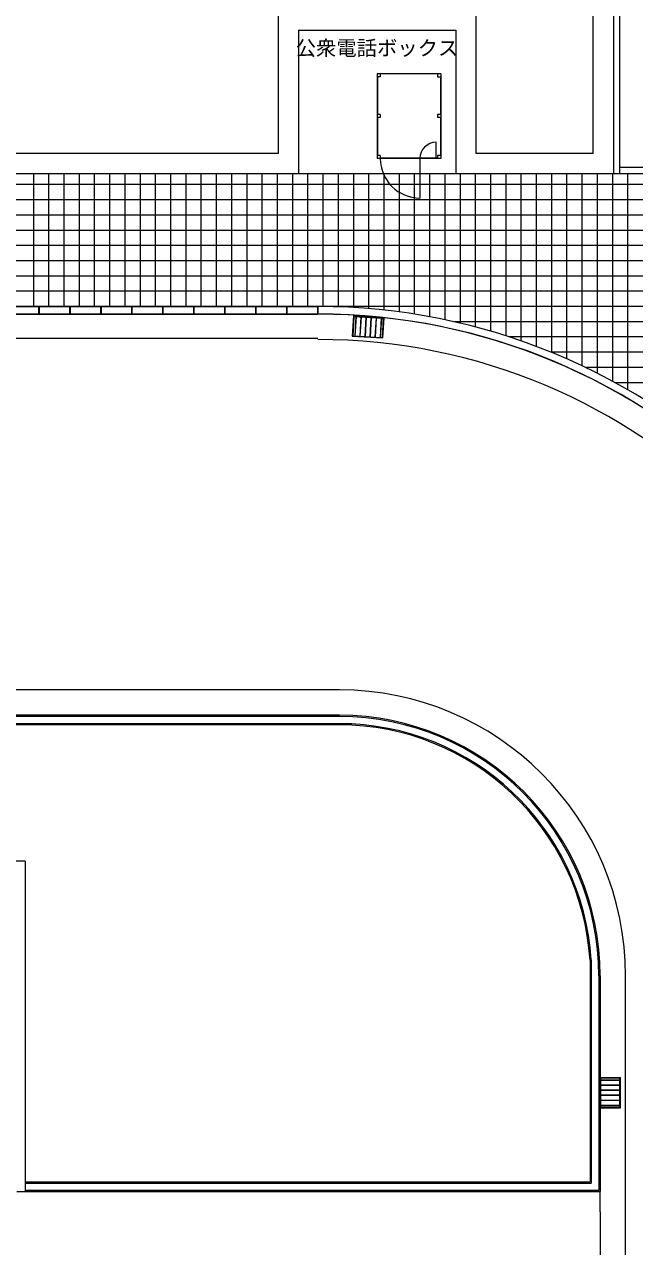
# Model space of a CAD drawing. Units: millimetres at full size, sheet at 1:200; details may follow other scales. Extents: x -96239 to 62349, y -170536 to 17264.
# Drawn here: x -63312 to -51299, y -106893 to -82826 of the extents above; entities that cross this region are included whole.
import ezdxf
from ezdxf.enums import TextEntityAlignment as Align

# ---------------------------------------------------------------- set-up
doc = ezdxf.new("R2010")
doc.units = ezdxf.units.MM
doc.header["$LTSCALE"] = 200
doc.layers.add('0-9_外景', color=7, linetype='Continuous', lineweight=9)
doc.layers.add('0-C_タイル・側溝', color=7, linetype='Continuous', lineweight=9)
doc.layers.add('0-E_屋外名', color=7, linetype='Continuous')
doc.styles.add('・', font='')
doc.styles.get('・').set_extended_font_data('・')

msp = doc.modelspace()

# ---------------------------------------------------------------- linework, layer by layer
at = {"layer": '0-9_外景'}
for p, q in [((-51596.1, 1363.8), (-51596.1, -85766.2)), ((-51716.1, -37181.3), (-51716.1, -85766.2)), ((-52116.1, -85366.2), (-52116.1, -68486.2)), ((-58316.1, -82536.2), (-58316.1, -85366.2)), ((-54416.1, -85366.2), (-54416.1, -82536.2)), ((-57916.1, -82936.2), (-54816.1, -82936.2)), ((-54816.1, -82936.2), (-54816.1, -85766.2)), ((-55116.1, -83796.2), (-56366.1, -83796.2)), ((-56366.1, -83796.2), (-56366.1, -85466.2)), ((-56361.1, -83856.2), (-56361.1, -84601.2)), ((-55176.1, -83801.2), (-56306.1, -83801.2)), ((-55176.1, -83796.2), (-55176.1, -83856.2)), ((-55176.1, -83856.2), (-55116.1, -83856.2)), ((-55121.1, -83856.2), (-55121.1, -84601.2)), ((-55116.1, -83796.2), (-55116.1, -85466.2)), ((-56306.1, -84601.2), (-56366.1, -84601.2)), ((-56306.1, -84661.2), (-56366.1, -84661.2)), ((-56361.1, -84661.2), (-56361.1, -85406.2)), ((-56306.1, -84601.2), (-56306.1, -84661.2)), ((-55176.1, -84601.2), (-55176.1, -84661.2)), ((-55116.1, -84601.2), (-55176.1, -84601.2)), ((-55116.1, -84661.2), (-55176.1, -84661.2)), ((-55121.1, -84661.2), (-55121.1, -85406.2)), ((-58316.1, -85366.2), (-82797.4, -85366.2)), ((-56306.1, -85406.2), (-56366.1, -85406.2)), ((-56306.1, -85406.2), (-56306.1, -85466.2)), ((-55176.1, -85406.2), (-55176.1, -85466.2)), ((-55116.1, -85406.2), (-55176.1, -85406.2)), ((-52116.1, -85366.2), (-54416.1, -85366.2)), ((-55176.1, -85461.2), (-56306.1, -85461.2)), ((-56276.1, -85466.2), (-56276.1, -85461.2)), ((-55556.1, -85466.2), (-55556.1, -85461.2)), ((-55526.1, -85466.2), (-55526.1, -85461.2)), ((-55496.1, -85466.2), (-55496.1, -85461.2)), ((-55206.1, -85466.2), (-55206.1, -85461.2)), ((-46216.1, -85646.2), (-51596.1, -85646.2)), ((-57916.1, -85766.2), (-83264.1, -85766.2)), ((-46216.1, -85766.2), (-54816.1, -85766.2)), ((-63634.9, -88381.2), (-63034.9, -88381.2)), ((-63634.9, -88531.2), (-63034.9, -88531.2)), ((-63034.9, -88381.2), (-63034.9, -88531.2)), ((-63034.9, -88381.2), (-63034.8, -88381.2)), ((-63034.9, -88381.2), (-63024.8, -88381.2)), ((-63034.8, -88381.2), (-63034.8, -88531.2)), ((-63034.8, -88531.2), (-63024.8, -88531.2)), ((-63024.8, -88381.2), (-62424.8, -88381.2)), ((-63024.8, -88381.2), (-63024.8, -88531.2)), ((-63024.8, -88531.2), (-62424.8, -88531.2)), ((-62424.8, -88381.2), (-62424.8, -88531.2)), ((-62424.8, -88381.2), (-62424.7, -88381.2)), ((-62424.8, -88381.2), (-62414.7, -88381.2)), ((-62424.7, -88381.2), (-62424.7, -88531.2)), ((-62424.7, -88531.2), (-62414.7, -88531.2)), ((-62414.7, -88381.2), (-61814.7, -88381.2)), ((-61814.8, -88381.2), (-61814.7, -88381.2)), ((-61814.8, -88381.2), (-61804.7, -88381.2)), ((-61814.7, -88381.2), (-61814.7, -88531.2)), ((-61814.7, -88531.2), (-61804.7, -88531.2)), ((-61804.7, -88381.2), (-61204.7, -88381.2)), ((-61804.7, -88381.2), (-61804.7, -88531.2)), ((-61804.7, -88531.2), (-61204.7, -88531.2)), ((-61204.7, -88381.2), (-61204.7, -88531.2)), ((-61204.7, -88381.2), (-61204.6, -88381.2)), ((-61204.7, -88381.2), (-61194.6, -88381.2)), ((-61204.6, -88381.2), (-61204.6, -88531.2)), ((-61204.6, -88531.2), (-61194.6, -88531.2)), ((-61194.6, -88381.2), (-60594.6, -88381.2)), ((-61194.6, -88381.2), (-61194.6, -88531.2)), ((-61194.6, -88531.2), (-60594.6, -88531.2)), ((-60594.6, -88381.2), (-60594.6, -88531.2)), ((-60594.6, -88381.2), (-60594.4, -88381.2)), ((-60594.6, -88381.2), (-60584.4, -88381.2)), ((-60594.4, -88381.2), (-60594.4, -88531.2)), ((-60594.4, -88531.2), (-60584.4, -88531.2)), ((-60584.4, -88381.2), (-59984.4, -88381.2)), ((-60584.4, -88381.2), (-60584.4, -88531.2)), ((-60584.4, -88531.2), (-59984.4, -88531.2)), ((-59984.4, -88381.2), (-59984.4, -88531.2)), ((-59984.4, -88381.2), (-59984.3, -88381.2)), ((-59984.4, -88381.2), (-59974.3, -88381.2)), ((-59984.3, -88381.2), (-59984.3, -88531.2)), ((-59984.3, -88531.2), (-59974.3, -88531.2)), ((-59974.3, -88381.2), (-59374.3, -88381.2)), ((-59974.3, -88381.2), (-59974.3, -88531.2)), ((-59974.3, -88531.2), (-59374.3, -88531.2)), ((-59374.3, -88381.2), (-59374.3, -88531.2)), ((-59374.3, -88381.2), (-59374.2, -88381.2)), ((-59374.3, -88381.2), (-59364.2, -88381.2)), ((-59374.2, -88381.2), (-59374.2, -88531.2)), ((-59374.2, -88531.2), (-59364.2, -88531.2)), ((-59364.2, -88381.2), (-58764.2, -88381.2)), ((-59364.2, -88381.2), (-59364.2, -88531.2)), ((-59364.2, -88531.2), (-58764.2, -88531.2)), ((-58764.2, -88381.2), (-58764.2, -88531.2)), ((-58764.2, -88381.2), (-58764.1, -88381.2)), ((-58764.2, -88381.2), (-58754.1, -88381.2)), ((-58764.1, -88381.2), (-58764.1, -88531.2)), ((-58764.1, -88531.2), (-58754.1, -88531.2)), ((-58754.1, -88381.2), (-58154.1, -88381.2)), ((-58754.1, -88381.2), (-58754.1, -88531.2)), ((-58754.1, -88531.2), (-58154.1, -88531.2)), ((-58154.1, -88381.2), (-58154.1, -88531.2)), ((-58154.1, -88381.2), (-58154, -88381.2)), ((-58154.1, -88381.2), (-58144, -88381.2)), ((-58154, -88381.2), (-58154, -88531.2)), ((-58154, -88531.2), (-58144, -88531.2)), ((-58144, -88381.2), (-57544, -88381.2)), ((-58144, -88381.2), (-58144, -88531.2)), ((-58144, -88531.2), (-57544, -88531.2)), ((-57544, -88381.2), (-57544, -88531.2)), ((-57544, -88381.2), (-57543.8, -88381.2)), ((-57544, -88381.2), (-57533.8, -88381.2)), ((-57543.8, -88381.2), (-57543.8, -88531.2)), ((-57543.8, -88531.2), (-57533.8, -88531.2)), ((-57533.8, -88381.2), (-57533.8, -88531.2)), ((-63299.5, -99301.2), (-84967.9, -99301.2)), ((-63299.5, -99301.2), (-63299.5, -105810.5)), ((-52176.6, -101250.6), (-52176.6, -105620.5)), ((-52151.6, -101249.8), (-52151.6, -105645.5)), ((-52001.6, -101564.9), (-52001.6, -105785.5)), ((-51976.6, -101564.9), (-51976.6, -105810.5)), ((-63299.5, -105620.5), (-52176.6, -105620.5)), ((-63299.5, -105645.5), (-52151.6, -105645.5)), ((-63459.5, -105810.5), (-51976.6, -105810.5)), ((-63299.5, -105785.5), (-52001.6, -105785.5))]:
    msp.add_line(p, q, dxfattribs=at)
at = {"layer": '0-9_外景', "color": 4, "lineweight": 5}
for p, q in [((-55206.1, -85461.2), (-55206.1, -85146.2)), ((-55526.1, -85466.2), (-55526.1, -86246.2))]:
    msp.add_line(p, q, dxfattribs=at)
at = {"layer": '0-9_外景'}
for points in [[(-57916.1, -82936.2), (-57916.1, -85766.2), (-83180.9, -85766.2)], [(-56306.1, -83796.2), (-56306.1, -83856.2), (-56366.1, -83856.2)], [(-55116.1, -85466.2), (-55526.8, -85466.2), (-56366.1, -85466.2)], [(-62414.7, -88381.2), (-62414.7, -88531.2), (-61814.7, -88531.2)], [(-57110.3, -96431.2), (-83301.5, -96431.2), (-83477.3, -97817.2)], [(-57110.3, -96456.2), (-83279.5, -96456.2), (-83456, -97848)], [(-57110.3, -96596.2), (-83226.7, -96596.2), (-83396, -97931.2)], [(-57110.3, -96621.2), (-83204.7, -96621.2), (-83374.3, -97959.2)]]:
    msp.add_lwpolyline(points, dxfattribs=at)
at = {"layer": '0-9_外景', "color": 4, "lineweight": 5}
for centre, radius, start, end in [((-55206.1, -85466.2), 320, 90, 180), ((-55526.1, -85466.2), 780, 180, 270)]:
    msp.add_arc(centre, radius, start, end, dxfattribs=at)
at = {"layer": '0-9_外景'}
for centre, radius, start in [((-57533.8, -100556.2), 12175, 359.95413), ((-57533.8, -100556.2), 12025, 359.95413), ((-57110.3, -101564.9), 5133.7, 0), ((-57110.3, -101564.9), 5108.7, 0), ((-57110.3, -101564.9), 4968.7, 3.63569), ((-57110.3, -101564.9), 4943.7, 3.64488)]:
    msp.add_arc(centre, radius, start, 90, dxfattribs=at)
at = {"layer": '0-C_タイル・側溝', "color": 4, "lineweight": 5}
for p, q in [((-46336.1, -85766.2), (-83251.4, -85766.2)), ((-63136.1, -85766.2), (-63136.1, -88381.2)), ((-62836.1, -85766.2), (-62836.1, -88381.2)), ((-62536.1, -85766.2), (-62536.1, -88381.2)), ((-62236.1, -85766.2), (-62236.1, -88381.2)), ((-61936.1, -85766.2), (-61936.1, -88381.2)), ((-61636.1, -85766.2), (-61636.1, -88381.2)), ((-61336.1, -85766.2), (-61336.1, -88381.2)), ((-61036.1, -85766.2), (-61036.1, -88381.2)), ((-60736.1, -85766.2), (-60736.1, -88381.2)), ((-60436.1, -85766.2), (-60436.1, -88381.2)), ((-60136.1, -85766.2), (-60136.1, -88381.2)), ((-59836.1, -85766.2), (-59836.1, -88381.2)), ((-59536.1, -85766.2), (-59536.1, -88381.2)), ((-59236.1, -85766.2), (-59236.1, -88381.2)), ((-58936.1, -85766.2), (-58936.1, -88381.2)), ((-58636.1, -85766.2), (-58636.1, -88381.2)), ((-58336.1, -85766.2), (-58336.1, -88381.2)), ((-58036.1, -85766.2), (-58036.1, -88381.2)), ((-57736.1, -85766.2), (-57736.1, -88381.2)), ((-57436.1, -85766.2), (-57436.1, -88381.2)), ((-57136.1, -85766.2), (-57136.1, -88381.2)), ((-56836.1, -85766.2), (-56836.1, -88381.2)), ((-56536.1, -85766.2), (-56536.1, -88419.5)), ((-56236.1, -85766.2), (-56236.1, -88450.5)), ((-55936.1, -85766.2), (-55936.1, -88486.5)), ((-55636.1, -85766.2), (-55636.1, -88530)), ((-55336.1, -85766.2), (-55336.1, -88581.2)), ((-55036.1, -85766.2), (-55036.1, -88640.1)), ((-54736.1, -85766.2), (-54736.1, -88707)), ((-54436.1, -85766.2), (-54436.1, -88781.8)), ((-54136.1, -85766.2), (-54136.1, -88864.9)), ((-53836.1, -85766.2), (-53836.1, -88956.3)), ((-53536.1, -85766.2), (-53536.1, -89056.2)), ((-53236.1, -85766.2), (-53236.1, -89164.9)), ((-52936.1, -85766.2), (-52936.1, -89281.2)), ((-52636.1, -85766.2), (-52636.1, -89409.7)), ((-52336.1, -85766.2), (-52336.1, -89546.4)), ((-52036.1, -85766.2), (-52036.1, -89693.1)), ((-51736.1, -85766.2), (-51736.1, -89850.2)), ((-51436.1, -85766.2), (-51436.1, -90018.2)), ((-46336.1, -85981.2), (-83278.6, -85981.2)), ((-46336.1, -86281.2), (-83316.7, -86281.2)), ((-46336.1, -86581.2), (-83354.7, -86581.2)), ((-46336.1, -86881.2), (-83392.8, -86881.2)), ((-46336.1, -87181.2), (-83430.8, -87181.2)), ((-46336.1, -87481.2), (-83468.9, -87481.2)), ((-46336.1, -87781.2), (-83506.9, -87781.2)), ((-46336.1, -88081.2), (-83536.1, -88081.2)), ((-46336.1, -88381.2), (-83583, -88381.2)), ((-56830.4, -88572.1), (-56852.9, -88961.4)), ((-56825.7, -88577.3), (-56847.7, -88956.7)), ((-56835.1, -88566.8), (-56236.1, -88601.4)), ((-56830.4, -88572.1), (-56241.4, -88606.1)), ((-56825.7, -88577.3), (-56273.9, -88609.2)), ((-56788.3, -88579.5), (-56810.2, -88958.9)), ((-56783.3, -88579.8), (-56805.2, -88959.2)), ((-56688.5, -88585.3), (-56710.4, -88964.6)), ((-56683.5, -88585.6), (-56705.4, -88964.9)), ((-56588.6, -88591), (-56610.6, -88970.4)), ((-56583.6, -88591.3), (-56605.6, -88970.7)), ((-56488.8, -88596.8), (-56510.7, -88976.2)), ((-56483.8, -88597.1), (-56505.7, -88976.5)), ((-56389, -88602.6), (-56410.9, -88982)), ((-56384, -88602.9), (-56405.9, -88982.2)), ((-56289.1, -88608.4), (-56311.1, -88987.7)), ((-56284.1, -88608.6), (-56306.1, -88988)), ((-56284.1, -88608.6), (-56246.7, -88610.8)), ((-56246.7, -88610.8), (-56268.6, -88990.2)), ((-56241.4, -88606.1), (-56263.9, -88995.5)), ((-56236.1, -88601.4), (-56259.2, -89000.7)), ((-46336.1, -88681.2), (-54847.8, -88681.2)), ((-56852.9, -88961.4), (-56263.9, -88995.5)), ((-56847.7, -88956.7), (-56291.6, -88988.8)), ((-56306.1, -88988), (-56268.6, -88990.2)), ((-46336.1, -88981.2), (-53758.9, -88981.2)), ((-46336.1, -89281.2), (-52939.8, -89281.2)), ((-46336.1, -89581.2), (-52263.2, -89581.2)), ((-46336.1, -89881.2), (-51679.3, -89881.2)), ((-51976.6, -103560.5), (-51576.6, -103560.5)), ((-51976.6, -104160.5), (-51976.6, -103560.5)), ((-51971.6, -103565.5), (-51581.6, -103565.5)), ((-51971.6, -104155.5), (-51971.6, -103565.5)), ((-51966.6, -103570.5), (-51586.6, -103570.5)), ((-51966.6, -103608), (-51966.6, -103570.5)), ((-51966.6, -104150.5), (-51966.6, -103597.8)), ((-51966.6, -103608), (-51586.6, -103608)), ((-51966.6, -103613), (-51586.6, -103613)), ((-51966.6, -103708), (-51586.6, -103708)), ((-51966.6, -103713), (-51586.6, -103713)), ((-51586.6, -103608), (-51586.6, -103570.5)), ((-51586.6, -104150.5), (-51586.6, -103593.6)), ((-51581.6, -104155.5), (-51581.6, -103565.5)), ((-51966.6, -103808), (-51586.6, -103808)), ((-51966.6, -103813), (-51586.6, -103813)), ((-51966.6, -103908), (-51586.6, -103908)), ((-51966.6, -103913), (-51586.6, -103913)), ((-51971.6, -104155.5), (-51581.6, -104155.5)), ((-51966.6, -104008), (-51586.6, -104008)), ((-51966.6, -104013), (-51586.6, -104013)), ((-51966.6, -104108), (-51586.6, -104108)), ((-51966.6, -104113), (-51586.6, -104113)), ((-51966.6, -104150.5), (-51586.6, -104150.5))]:
    msp.add_line(p, q, dxfattribs=at)
at = {"layer": '0-C_タイル・側溝'}
for p, q in [((-57533.8, -88531.2), (-69126, -88531.2)), ((-57533.8, -89013.4), (-69126, -89013.4)), ((-57110.3, -95931.2), (-84539.7, -95931.2)), ((-57110.3, -96431.2), (-84603.9, -96431.2)), ((-51976.6, -106210.5), (-51976.6, -101564.9)), ((-51476.6, -106210.5), (-51476.6, -101564.9)), ((-51976.6, -106210.5), (-51976.6, -107110.5))]:
    msp.add_line(p, q, dxfattribs=at)
at = {"layer": '0-C_タイル・側溝', "color": 4, "lineweight": 5}
for points in [[(-56835.1, -88566.8), (-56858.2, -88966.1), (-56259.2, -89000.7)], [(-51976.6, -104160.5), (-51576.6, -104160.5), (-51576.6, -103560.5)]]:
    msp.add_lwpolyline(points, dxfattribs=at)
at = {"layer": '0-C_タイル・側溝'}
msp.add_lwpolyline([(-51976.6, -128381.2), (-51476.6, -128381.2), (-51476.6, -105334.1)], dxfattribs=at)
for centre, radius, start in [((-57533.8, -100556.2), 12025, 0.24544), ((-57533.8, -100556.2), 11525, 0.24544), ((-57110.3, -101564.9), 5633.7, 0), ((-57110.3, -101564.9), 5133.7, 0)]:
    msp.add_arc(centre, radius, start, 90, dxfattribs=at)

# ---------------------------------------------------------------- texts
at = {"layer": '0-E_屋外名', "style": '・'}
msp.add_text('公衆電話ボックス', height=293.3, dxfattribs=at).set_placement((-57970.8, -83525.4), align=Align.BOTTOM_LEFT)

doc.saveas('drawing.dxf')
